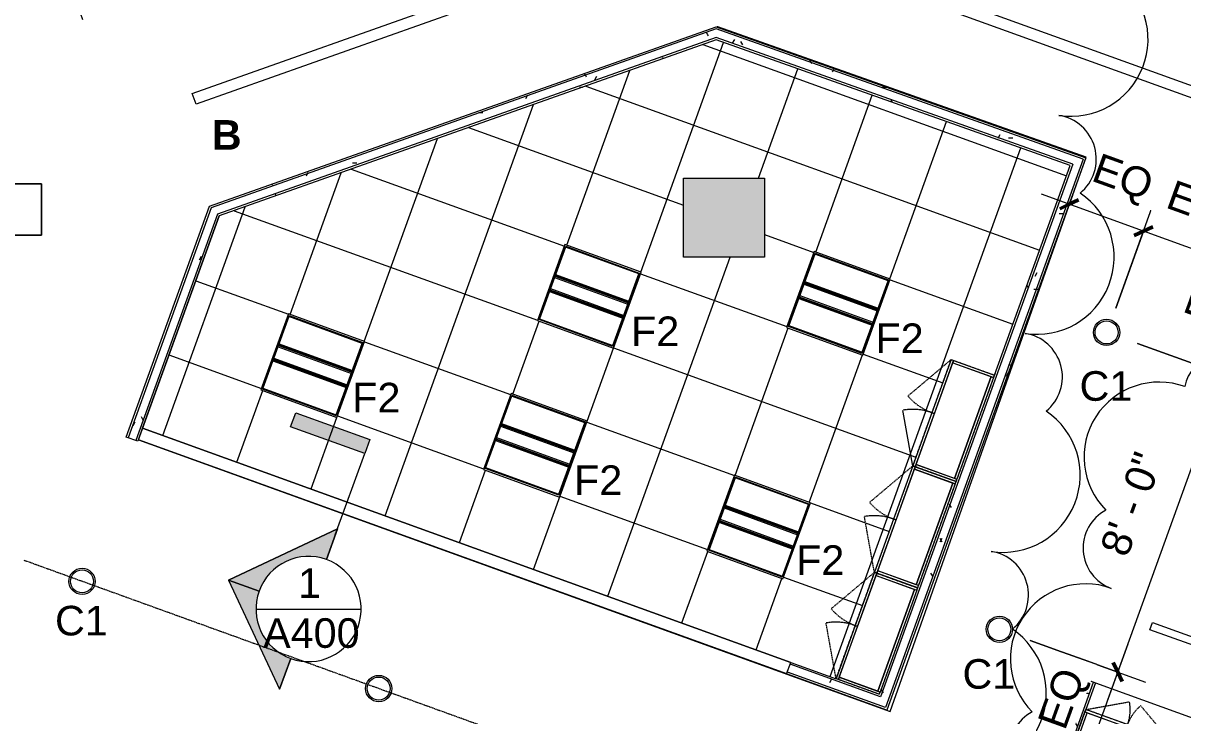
# Model space of a CAD drawing. Header units: inches. Extents: x -2332 to 1043, y -456 to 2193.
# Drawn here: x -1121.6 to -768.7, y 584.5 to 795.2 of the extents above; entities that cross this region are included whole.
import ezdxf

# ---------------------------------------------------------------- set-up
doc = ezdxf.new("R2010")
doc.units = ezdxf.units.IN
doc.header["$MEASUREMENT"] = 0
for name, pattern in [('Center 1_4_', [0.53125, 0.25, -0.09375, 0.09375, -0.09375]), ('Dash', [0.25, 0.125, -0.125]), ('Hidden', [0.28125, 0.1875, -0.09375])]:
    doc.linetypes.add(name, pattern=pattern)
for name, color, linetype, lineweight in [('A-ANNO-DIMS', 211, 'Continuous', 9), ('A-ANNO-DIMS-96', 211, 'Continuous', 9), ('A-AREA-IDEN', 2, 'Continuous', 9), ('A-CLNG', 13, 'Continuous', 13), ('A-CLNG-PATT', 13, 'Continuous', 13), ('A-COLS', 52, 'Continuous', 13), ('A-DETL-CNTR', 5, 'Center 1_4_', 9), ('A-GENM', 13, 'Continuous', 9), ('A-WALL', 113, 'Continuous', 13), ('A-WALL-PATT', 111, 'Continuous', 13), ('E-LITE-EQPM', 33, 'Continuous', 9), ('E-LITE-EQPM-IDEN', 33, 'Continuous', 9), ('G-ANNO-REVC', 71, 'Continuous', 9), ('G-ANNO-SYMB', 111, 'Continuous', 9), ('G-ANNO-TEXT', 231, 'Continuous', 9), ('I-WALL', 2, 'Continuous', 13), ('Q-CASE', 31, 'Continuous', 9), ('Q-CASE-HDLN', 31, 'Dash', 9)]:
    doc.layers.add(name, color=color, linetype=linetype, lineweight=lineweight)
doc.styles.add('Arial', font='arial.ttf', dxfattribs={"height": 9})
doc.styles.add('Swis721 Lt BT_2', font='swissl.ttf', dxfattribs={"height": 9})
doc.styles.add('Swis721 Lt BT_B', font='', dxfattribs={"height": 9})
doc.styles.get('Swis721 Lt BT_B').set_extended_font_data('Swis721 Lt BT', bold=True)
doc.dimstyles.new('OTJ_-_3_32__Linear_-1__precision', dxfattribs={"dimscale": 12, "dimtxt": 9.497835, "dimasz": 0.375, "dimexe": 0.75, "dimexo": 0.5, "dimgap": 0.5, "dimtad": 1, "dimdec": 0, "dimzin": 3, "dimdsep": 46, "dimlunit": 4, "dimtxsty": 'Swis721 Lt BT_2', "dimblk1": 'OBLIQUE', "dimblk2": 'OBLIQUE', "dimsah": 1, "dimcen": 0.09, "dimdle": 0.75, "dimazin": 0, "dimtfac": 1, "dimtdec": 4, "dimtix": 1, "dimtmove": 0, "dimatfit": 3, "dimfxl": 1, "dimtvp": 1, "dimtfill": 1, "dimfrac": 2, "dimtolj": 1, "dimtzin": 0, "dimarcsym": 2})
doc.dimstyles.new('OTJ_-_3_32__Linear__1_2__Tolerance_1', dxfattribs={"dimscale": 12, "dimtxt": 9.497835, "dimasz": 0.375, "dimexe": 0.75, "dimexo": 0.5, "dimgap": 0.5, "dimtad": 1, "dimdec": 1, "dimrnd": 0.5, "dimzin": 3, "dimdsep": 46, "dimlunit": 4, "dimtxsty": 'Swis721 Lt BT_2', "dimblk1": 'OBLIQUE', "dimblk2": 'OBLIQUE', "dimsah": 1, "dimcen": 0.09, "dimdle": 0.75, "dimazin": 0, "dimtfac": 1, "dimtdec": 4, "dimtix": 1, "dimtmove": 0, "dimatfit": 3, "dimfxl": 1, "dimtvp": 1, "dimtfill": 1, "dimfrac": 2, "dimtolj": 1, "dimtzin": 0, "dimarcsym": 2})
pattern_1 = [(0, (0, 0), (30.72, 7.68), [1.267, -21.773, 1.267, -21.773, -122.88]), (0, (0, 0), (30.72, 7.68), [-46.08, 1.267, -44.813, 1.267, -21.773, -53.76]), (0, (0, 0), (30.72, 7.68), [-115.2, 1.267, -14.093, 1.267, -37.133]), (120, (11.52, 3.84), (-22.011075, 22.7643), [1.267, -21.773, 1.267, -21.773, -122.88]), (120, (11.52, 3.84), (-22.011075, 22.7643), [-46.08, 1.267, -44.813, 1.267, -21.773, -53.76]), (120, (11.52, 3.84), (-22.011075, 22.7643), [-115.2, 1.267, -14.093, 1.267, -37.133]), (240, (15.36, 19.2), (-8.708925, -30.4443), [1.267, -21.773, 1.267, -21.773, -122.88]), (240, (15.36, 19.2), (-8.708925, -30.4443), [-46.08, 1.267, -44.813, 1.267, -21.773, -53.76]), (240, (15.36, 19.2), (-8.708925, -30.4443), [-115.2, 1.267, -14.093, 1.267, -37.133])]

# ---------------------------------------------------------------- blocks, each defined once
blk = doc.blocks.new('Columns 1 - Columns 1-7118049-7TH FLOOR REFLECTED CEILING PLAN')
at = {"layer": 'A-COLS', "lineweight": 9}
h = blk.add_hatch(color=7, dxfattribs=at)
h.paths.add_polyline_path([(862, -405.11), (861.98, -372.97), (801.98, -351.58), (801.98, -383.71), (861.95, -405.09)], flags=0)
h.paths.add_polyline_path([(992.59, -377), (1004.95, -376.98), (1004.95, -365), (986.95, -365), (986.95, -377), (991.45, -377)], flags=0)
h.paths.add_polyline_path([(514, -281.76), (514, -249.63), (453.98, -228.24), (453.98, -260.37), (513.95, -281.74)], flags=0)
h.paths.add_polyline_path([(166, -158.41), (166, -126.28), (105.98, -104.89), (105.98, -137.02), (165.95, -158.39)], flags=0)
h.paths.add_polyline_path([(-182, -35.06), (-182, -2.93), (-242.02, 18.46), (-242.02, -13.67), (-182.05, -35.04)], flags=0)
h.paths.add_polyline_path([(-1982.09, 88.27), (-1922.03, 109.69), (-1922.03, 140.32), (-1982.09, 118.92), (-1982.06, 97), (-1976.88, 98.83), (-1974.21, 91.29), (-1982.09, 88.5), (-1982.09, 88.41)], flags=0)
h.paths.add_polyline_path([(-530, 88.28), (-530, 120.42), (-590.02, 141.81), (-590.02, 109.68), (-530.05, 88.3)], flags=0)
h.paths.add_polyline_path([(829.27, 109), (843.95, 109.02), (843.91, 133), (819.95, 133), (819.95, 109), (828.45, 109)], flags=0)
h.paths.add_polyline_path([(991.45, 115), (1004.95, 115.02), (1004.95, 127), (986.95, 127), (986.95, 115), (990.95, 115)], flags=0)
h.paths.add_polyline_path([(-1634.06, 211.7), (-1574.03, 233.05), (-1574.03, 264.36), (-1634.06, 242.96), (-1634.06, 211.72)], flags=0)
h.paths.add_polyline_path([(-878.47, 211.8), (-878.47, 243.93), (-938.5, 265.32), (-938.5, 233.19), (-878.52, 211.82)], flags=0)
h.paths.add_polyline_path([(483.3, 232), (495.95, 232), (495.95, 256), (472.03, 256), (472.03, 232), (482.96, 232)], flags=0)
h.paths.add_polyline_path([(-1286.05, 334.98), (-1268.05, 341.39), (-1268.05, 345.6), (-1256.05, 349.87), (-1244.05, 345.6), (-1244.05, 341.38), (-1226.05, 335.02), (-1226.06, 367), (-1256.05, 377.69), (-1286.05, 367), (-1286.05, 335.02)], flags=0)
h.paths.add_polyline_path([(-2021.16, 351.64), (-2013.01, 374.21), (-2035.58, 382.36), (-2043.73, 359.79), (-2023.91, 352.63)], flags=0)
h.paths.add_polyline_path([(-208.32, 478), (-200.03, 478), (-200.03, 502), (-219.79, 502), (-224.03, 490.27), (-224.03, 478), (-210.67, 478)], flags=0)
h.paths.add_polyline_path([(-224.03, 501.32), (-223.78, 502), (-224.03, 502)], flags=0)
h.paths.add_polyline_path([(-559.03, 601), (-548.03, 601), (-548.03, 625), (-569.15, 625), (-572.03, 617.05), (-572.03, 601)], flags=0)
h.paths.add_polyline_path([(472.2, 601), (496.2, 601), (496.2, 625), (472.2, 625)], flags=0)
h.paths.add_polyline_path([(831.97, 601.06), (843.95, 601.08), (843.91, 625.06), (819.95, 625.06), (819.95, 601.06), (831.95, 601.06)], flags=0)
h.paths.add_polyline_path([(993.74, 607.06), (1004.95, 607.08), (1004.95, 619.06), (986.95, 619.06), (986.95, 607.06), (991.45, 607.06)], flags=0)
h.paths.add_polyline_path([(-1887.92, 720.64), (-1879.77, 743.21), (-1902.34, 751.36), (-1910.49, 728.79), (-1893.62, 722.69)], flags=0)
h.paths.add_polyline_path([(-903.4, 724), (-896.03, 724), (-896.03, 748), (-920.67, 748), (-920.67, 724), (-910.74, 724)], flags=0)
h.paths.add_polyline_path([(-1610.23, 724), (-1592.03, 724), (-1592.03, 748), (-1616.03, 748), (-1616.03, 724), (-1612.44, 724)], flags=0)
h.paths.add_polyline_path([(-1843.5, 843.64), (-1835.35, 866.21), (-1857.93, 874.36), (-1866.08, 851.79), (-1845.52, 844.36)], flags=0)
h.paths.add_polyline_path([(490.72, 847), (496.2, 847), (496.2, 871), (472.2, 871), (472.2, 847), (477.69, 847)], flags=0)
h.paths.add_polyline_path([(-1612.44, 847), (-1574.05, 847.02), (-1574.06, 871), (-1616.19, 871), (-1616.19, 847)], flags=0)
h.paths.add_polyline_path([(-1243.86, 847.03), (-1243.86, 871), (-1268.03, 871), (-1268.03, 847.03)], flags=0)
h.paths.add_polyline_path([(841.98, 1093), (843.95, 1093.02), (843.91, 1117), (819.95, 1117), (819.95, 1093), (835.45, 1093)], flags=0)
h.paths.add_polyline_path([(495.42, 1093), (495.95, 1093), (495.95, 1117), (471.83, 1117), (471.83, 1093), (495.41, 1093)], flags=0)
h.paths.add_polyline_path([(-1616.3, 1093.21), (-1592.35, 1093.21), (-1592.35, 1117.25), (-1616.3, 1117.25), (-1616.3, 1095.67)], flags=0)
h.paths.add_polyline_path([(-1268.29, 1093.21), (-1244.3, 1093.21), (-1244.3, 1117.25), (-1268.29, 1117.25)], flags=0)
h.paths.add_polyline_path([(991.33, 1099), (1004.95, 1099.02), (1004.95, 1111), (986.95, 1111), (986.95, 1099), (991.2, 1099)], flags=0)
h.paths.add_polyline_path([(-1268.22, 1339.25), (-1244.3, 1339.25), (-1244.3, 1363.25), (-1268.3, 1363.25), (-1268.3, 1339.25)], flags=0)
h.paths.add_polyline_path([(-1616.3, 1339.25), (-1592.3, 1339.25), (-1592.3, 1363.25), (-1616.3, 1363.25), (-1616.3, 1341.67)], flags=0)
h.paths.add_polyline_path([(484, 1462.86), (495.95, 1462.86), (495.95, 1486.86), (471.95, 1486.86), (471.95, 1462.86), (483.85, 1462.86)], flags=0)
h.paths.add_polyline_path([(801.95, 1567), (861.95, 1588.4), (861.95, 1619.14), (850.07, 1619.14), (850, 1619.04), (849.95, 1619.16), (849.95, 1622.86), (801.95, 1605.75), (801.95, 1567.02)], flags=0)
h.paths.add_polyline_path([(-1607.55, 1585.02), (-1592.05, 1585.02), (-1592.05, 1609.02), (-1616.05, 1609.02), (-1616.05, 1585.02)], flags=0)
h.paths.add_polyline_path([(-1256.44, 1585.27), (-1244.3, 1585.27), (-1244.3, 1609.27), (-1268.3, 1609.27), (-1268.3, 1585.27), (-1256.86, 1585.27)], flags=0)
h.paths.add_polyline_path([(-1654.55, 1731.02), (-1654.55, 1776.02), (-1678.05, 1776.02), (-1678.05, 1772.52), (-1658.05, 1772.52), (-1658.05, 1734.52), (-1678.05, 1734.52), (-1678.05, 1731.02), (-1658.05, 1731.02)], flags=0)
h.paths.add_polyline_path([(122.95, 1827.02), (148.95, 1827.02), (148.95, 1853.02), (122.95, 1853.02), (122.95, 1829.42)], flags=0)
h.paths.add_polyline_path([(496.95, 1827.02), (496.95, 1853.02), (470.95, 1853.02), (470.95, 1827.02)], flags=0)
h.paths.add_polyline_path([(-921.05, 1827.02), (-895.05, 1827.02), (-895.05, 1853.02), (-921.05, 1853.02), (-921.05, 1829.42)], flags=0)
h.paths.add_polyline_path([(-572.04, 1827.02), (-547.04, 1827.02), (-547.04, 1853.02), (-573.04, 1853.02), (-573.04, 1827.02)], flags=0)
h.paths.add_polyline_path([(-199.03, 1827.04), (-199.03, 1853.03), (-225.05, 1853.03), (-225.05, 1827.04), (-200.04, 1827.04)], flags=0)
h.paths.add_polyline_path([(-1592.3, 1828.27), (-1592.3, 1852.27), (-1600.05, 1852.27), (-1600.05, 2104.82), (-1574.05, 2104.82), (-1574.05, 2138.82), (-1608.05, 2138.82), (-1608.05, 1852.27), (-1616.3, 1852.27), (-1616.3, 1828.27)], flags=0)
h.paths.add_polyline_path([(-1244.3, 1828.27), (-1244.3, 1852.27), (-1268.3, 1852.27), (-1268.3, 1828.27)], flags=0)
h.paths.add_polyline_path([(-1678.05, 1836.02), (-1620.8, 1836.02), (-1620.8, 1844.02), (-1678.05, 1844.02)], flags=0)
h.paths.add_polyline_path([(831.95, 2100.07), (861.95, 2100.07), (861.95, 2138.82), (801.95, 2138.82), (801.95, 2110.02), (831.95, 2110.02), (831.95, 2104.31)], flags=0)
h.paths.add_polyline_path([(-878.05, 2104.79), (-878.05, 2138.82), (-938.13, 2138.82), (-938.13, 2104.79)], flags=0)
h.paths.add_polyline_path([(-1286.03, 2104.81), (-1225.94, 2104.81), (-1225.94, 2138.82), (-1286.03, 2138.82)], flags=0)
h.paths.add_polyline_path([(454.05, 2104.82), (513.95, 2104.82), (513.95, 2138.82), (454.05, 2138.82)], flags=0)
h.paths.add_polyline_path([(-181.82, 2104.82), (-181.82, 2138.82), (-242.05, 2138.82), (-242.05, 2104.82)], flags=0)
h.paths.add_polyline_path([(-590.05, 2104.82), (-530.05, 2104.82), (-530.05, 2138.82), (-590.05, 2138.82)], flags=0)
h.paths.add_polyline_path([(165.96, 2104.82), (165.96, 2138.82), (105.95, 2138.82), (105.95, 2104.82)], flags=0)
at = {"layer": 'A-COLS', "color": 8, "lineweight": 20}
for p, q in [((-920.67, 724), (-920.67, 748)), ((-920.67, 748), (-896.03, 748)), ((-896.03, 748), (-896.03, 724)), ((-896.03, 724), (-920.67, 724))]:
    blk.add_line(p, q, dxfattribs=at)
blk = doc.blocks.new('L-Recessed-Axis-Plano - Type F2_2 X 2-8681947-7TH FLOOR REFLECTED CEILING PLAN')
at = {"layer": 'E-LITE-EQPM'}
for p, q in [((11.91, 11.87), (-11.91, 11.87)), ((-11.91, 11.87), (-11.91, -11.88)), ((-11.88, -11.56), (-11.88, 11.56)), ((-11.88, 11.56), (11.87, 11.56)), ((11.87, 11.56), (11.87, -11.56)), ((11.91, -11.88), (11.91, 11.87)), ((-11.88, 2.74), (11.87, 2.74)), ((11.87, 2.51), (-11.88, 2.51)), ((-11.88, 2.3), (11.87, 2.3)), ((-11.88, 2.2), (11.87, 2.2)), ((-11.88, 1.83), (11.87, 1.83)), ((-11.88, -1.83), (11.87, -1.83)), ((-11.88, -2.2), (11.87, -2.2)), ((-11.88, -2.3), (11.87, -2.3)), ((-11.88, -2.51), (11.87, -2.51)), ((-11.88, -2.74), (11.87, -2.74)), ((-11.91, -11.88), (11.91, -11.88)), ((11.87, -11.56), (-11.88, -11.56))]:
    blk.add_line(p, q, dxfattribs=at)
blk = doc.blocks.new('yellow light - yellow light-8090718-7TH FLOOR REFLECTED CEILING PLAN')
at = {"layer": 'A-GENM'}
for p, q in [((-1070.21, 773.82), (-913.35, 829.36)), ((-913.35, 829.36), (26.87, 489.86)), ((-913.42, 825.66), (-1069.05, 770.55)), ((25.68, 486.56), (-913.42, 825.66)), ((-1069.05, 770.55), (-1070.21, 773.82))]:
    blk.add_line(p, q, dxfattribs=at)
blk = doc.blocks.new('Ceilings 83 - Ceilings 83-8570958-7TH FLOOR REFLECTED CEILING PLAN')
at = {"layer": 'A-CLNG'}
for p, q in [((-1086.59, 668.47), (-1085.3, 672.02)), ((-1085.3, 672.02), (-888.02, 600.78)), ((-889.28, 597.29), (-1086.59, 668.47))]:
    blk.add_line(p, q, dxfattribs=at)
blk = doc.blocks.new('CW Cupbd Ohead - 23_5_h x 13 7_8_d - 2 Doors - 1 Shelf-8801260-7TH FLOOR REFLECTED CEILING PLAN')
at = {"layer": 'Q-CASE'}
for p, q in [((2.75, -2.36), (2, -2.36)), ((2, -15.57), (2, -2.36)), ((2.75, -15.57), (2.75, -2.36)), ((2.75, -3.11), (2.75, -2.36)), ((2.75, -2.36), (35.65, -2.36)), ((35.65, -3.11), (2.75, -3.11)), ((2.75, -15.57), (2.75, -3.11)), ((2.75, -3.11), (35.65, -3.11)), ((36.4, -2.36), (35.65, -2.36)), ((35.65, -15.57), (35.65, -2.36)), ((35.65, -2.36), (35.65, -3.11)), ((35.65, -3.11), (35.65, -15.57)), ((36.4, -2.36), (36.4, -15.57)), ((19.2, -15.57), (2, -15.57)), ((2, -16.36), (2, -15.57)), ((2, -15.57), (2.75, -15.57)), ((2, -16.36), (19.2, -16.36)), ((35.65, -15.57), (2.75, -15.57)), ((19.2, -16.36), (19.2, -15.57)), ((36.4, -15.57), (19.2, -15.57)), ((19.2, -15.57), (19.2, -16.36)), ((19.2, -16.36), (36.4, -16.36)), ((35.65, -15.57), (36.4, -15.57)), ((36.4, -15.57), (36.4, -16.36))]:
    blk.add_line(p, q, dxfattribs=at)
at = {"layer": 'Q-CASE', "linetype": 'Hidden'}
for p, q in [((2, -16.36), (16.89, -24.96)), ((36.4, -16.36), (21.5, -24.96))]:
    blk.add_line(p, q, dxfattribs=at)
for centre, start, end in [((2, -16.36), 330, 0.5), ((36.4, -16.36), 179.5, 210)]:
    blk.add_arc(centre, 17.2, start, end, dxfattribs=at)
at = {"layer": 'Q-CASE-HDLN'}
for p, q in [((2, -16.36), (2, -2.36)), ((2, -2.36), (36.4, -2.36)), ((36.4, -2.36), (36.4, -16.36)), ((36.4, -16.36), (2, -16.36))]:
    blk.add_line(p, q, dxfattribs=at)
blk = doc.blocks.new('CW Cupbd Ohead - 23_5_h x 13 7_8_d - 2 Doors - 1 Shelf-8801270-7TH FLOOR REFLECTED CEILING PLAN')
at = {"layer": 'Q-CASE', "linetype": 'Hidden'}
for p, q in [((2, 16.36), (16.89, 24.96)), ((36.4, 16.36), (21.5, 24.96))]:
    blk.add_line(p, q, dxfattribs=at)
at = {"layer": 'Q-CASE'}
for p, q in [((19.2, 16.36), (2, 16.36)), ((2, 15.57), (2, 16.36)), ((2, 15.57), (19.2, 15.57)), ((2.75, 15.57), (2, 15.57)), ((2, 2.36), (2, 15.57)), ((2.75, 2.36), (2.75, 15.57)), ((2.75, 3.11), (2.75, 15.57)), ((2.75, 15.57), (35.65, 15.57)), ((19.2, 15.57), (19.2, 16.36)), ((36.4, 16.36), (19.2, 16.36)), ((19.2, 16.36), (19.2, 15.57)), ((19.2, 15.57), (36.4, 15.57)), ((36.4, 15.57), (35.65, 15.57)), ((35.65, 2.36), (35.65, 15.57)), ((35.65, 15.57), (35.65, 3.11)), ((36.4, 16.36), (36.4, 15.57)), ((36.4, 15.57), (36.4, 2.36)), ((2, 2.36), (2.75, 2.36)), ((2.75, 2.36), (2.75, 3.11)), ((2.75, 3.11), (35.65, 3.11)), ((35.65, 3.11), (2.75, 3.11)), ((35.65, 2.36), (2.75, 2.36)), ((35.65, 3.11), (35.65, 2.36)), ((35.65, 2.36), (36.4, 2.36))]:
    blk.add_line(p, q, dxfattribs=at)
at = {"layer": 'Q-CASE', "linetype": 'Hidden'}
for centre, start, end in [((2, 16.36), 359.5, 30), ((36.4, 16.36), 150, 180.5)]:
    blk.add_arc(centre, 17.2, start, end, dxfattribs=at)
at = {"layer": 'Q-CASE-HDLN'}
for p, q in [((36.4, 16.36), (2, 16.36)), ((2, 16.36), (2, 2.36)), ((36.4, 2.36), (36.4, 16.36)), ((2, 2.36), (36.4, 2.36))]:
    blk.add_line(p, q, dxfattribs=at)
blk = doc.blocks.new('DOWN LIGHT - Type C_L-PENDANT_FOCAL POINT 3_5 CYLINDER-9613399-7TH FLOOR REFLECTED CEILING PLAN')
at = {"layer": 'E-LITE-EQPM'}
for radius in [4, 3.5]:
    blk.add_circle((-0.125, 0), radius, dxfattribs=at)
blk = doc.blocks.new('SUSPENDED LINEAR_Cooper_NeoRay_Straight and Narrow_22DP_0001 - Type G_3G Pendant Linea_4 Feet-8436090-7TH FLOOR REFLECTED CEILING PLAN')
at = {"layer": 'E-LITE-EQPM'}
for p, q in [((1.1875, 24), (-1.1875, 24)), ((-1.1875, 24), (-1.1875, -24)), ((1.1875, -24), (1.1875, 24)), ((-1.1875, -24), (1.1875, -24))]:
    blk.add_line(p, q, dxfattribs=at)
blk = doc.blocks.new('CW Cupbd Ohead - 2_5_5_h x 13 7_8_d - 2 Doors - 1 Shelf 3-9714653-7TH FLOOR REFLECTED CEILING PLAN')
at = {"layer": 'Q-CASE', "linetype": 'Hidden'}
for p, q in [((2, 16.24), (13.69, 22.99)), ((29, 16.24), (17.3, 22.99))]:
    blk.add_line(p, q, dxfattribs=at)
at = {"layer": 'Q-CASE'}
for p, q in [((15.5, 16.24), (2, 16.24)), ((2, 15.45), (2, 16.24)), ((2, 15.45), (15.5, 15.45)), ((2.75, 15.45), (2, 15.45)), ((2, 2.36), (2, 15.45)), ((2.75, 2.36), (2.75, 15.45)), ((2.75, 3.11), (2.75, 15.45)), ((2.75, 15.45), (28.25, 15.45)), ((15.5, 15.45), (15.5, 16.24)), ((29, 16.24), (15.5, 16.24)), ((15.5, 16.24), (15.5, 15.45)), ((15.5, 15.45), (29, 15.45)), ((29, 15.45), (28.25, 15.45)), ((28.25, 2.36), (28.25, 15.45)), ((28.25, 15.45), (28.25, 3.11)), ((29, 16.24), (29, 15.45)), ((29, 15.45), (29, 2.36)), ((2, 2.36), (2.75, 2.36)), ((2.75, 2.36), (2.75, 3.11)), ((2.75, 3.11), (28.25, 3.11)), ((28.25, 3.11), (2.75, 3.11)), ((28.25, 2.36), (2.75, 2.36)), ((28.25, 3.11), (28.25, 2.36)), ((28.25, 2.36), (29, 2.36))]:
    blk.add_line(p, q, dxfattribs=at)
at = {"layer": 'Q-CASE', "linetype": 'Hidden'}
for centre, start, end in [((2, 16.24), 359.5, 30), ((29, 16.24), 150, 180.5)]:
    blk.add_arc(centre, 13.5, start, end, dxfattribs=at)
at = {"layer": 'Q-CASE-HDLN'}
for p, q in [((29, 16.24), (2, 16.24)), ((2, 16.24), (2, 2.36)), ((29, 2.36), (29, 16.24)), ((2, 2.36), (29, 2.36))]:
    blk.add_line(p, q, dxfattribs=at)
blk = doc.blocks.new('Room Tag - Number Only-4120135-7TH FLOOR REFLECTED CEILING PLAN')
at = {"layer": 'A-AREA-IDEN'}
for p, q in [((-0.1881, -0.1636), (-0.1881, -0.0018)), ((-0.1881, -0.0018), (0.1869, -0.0018)), ((0.1869, -0.0018), (-0.1881, -0.0018)), ((-0.1881, -0.0018), (-0.1881, -0.1636)), ((0.1869, -0.0018), (0.1869, -0.1636)), ((0.1869, -0.1636), (0.1869, -0.0018)), ((0.1869, -0.1636), (-0.1881, -0.1636)), ((-0.1881, -0.1636), (0.1869, -0.1636))]:
    blk.add_line(p, q, dxfattribs=at)
blk = doc.blocks.new('Drafting View - 3_32_ x 3_8_-334918-7TH FLOOR REFLECTED CEILING PLAN')
at = {"layer": 'G-ANNO-SYMB'}
blk.add_hatch(color=256, dxfattribs=at).paths.add_polyline_path([(0, 0.2495), (0, 0), (-0.0469, 0), (-0.0469, 0.2495)], flags=0)
for p, q in [((0, 0.2495), (-0.0469, 0.2495)), ((-0.0469, 0.2495), (-0.0469, 0)), ((0, 0), (0, 0.2495)), ((-0.0469, 0), (0, 0))]:
    blk.add_line(p, q, dxfattribs=at)
blk = doc.blocks.new('Drafting View - Section Head - Filled-1367765-7TH FLOOR REFLECTED CEILING PLAN')
at = {"layer": 'G-ANNO-SYMB'}
h = blk.add_hatch(color=256, dxfattribs=at)
edge = h.paths.add_edge_path(flags=0)
edge.add_line((-0.5202, 0), (-0.25, 0.2702))
edge.add_line((-0.25, 0.2702), (-0.25, 0.1667))
edge.add_arc((-0.25, 0), 0.1667, 90, 180)
edge.add_line((-0.4167, 0), (-0.5202, 0))
h = blk.add_hatch(color=256, dxfattribs=at)
edge = h.paths.add_edge_path(flags=0)
edge.add_line((0.0202, 0), (-0.0833, 0))
edge.add_arc((-0.25, 0), 0.1667, 0, 90)
edge.add_line((-0.25, 0.1667), (-0.25, 0.2702))
edge.add_line((-0.25, 0.2702), (0.0202, 0))
for p, q in [((-0.25, 0.2702), (-0.5202, 0)), ((-0.25, 0.2702), (-0.5202, 0)), ((-0.25, 0.2702), (0.0202, 0)), ((-0.25, 0.1667), (-0.25, 0.2702)), ((0.0202, 0), (-0.25, 0.2702)), ((-0.25, 0.2702), (-0.25, 0.1667)), ((-0.5202, 0), (-0.4167, 0)), ((-0.0833, 0), (0.0202, 0)), ((-0.5202, 0), (-0.4167, 0)), ((-0.4167, 0), (-0.5202, 0)), ((0.0202, 0), (-0.0833, 0)), ((-0.0833, 0), (0.0202, 0))]:
    blk.add_line(p, q, dxfattribs=at)
for start, end in [(0, 180), (360, 180), (90, 180), (0, 90), (180, 360)]:
    blk.add_arc((-0.25, 0), 0.1667, start, end, dxfattribs=at)
blk = doc.blocks.new('DIMBLOCK99-7TH FLOOR REFLECTED CEILING PLAN')
at = {"layer": 'A-ANNO-DIMS-96'}
for p, q in [((-789.14, 708.53), (-777.63, 740.39)), ((-780.69, 731.92), (-789.14, 708.53)), ((-749.61, 720.7), (-780.69, 731.92)), ((-757.12, 726.41), (-761.13, 715.29)), ((-758.08, 723.76), (-757.12, 726.41))]:
    blk.add_line(p, q, dxfattribs=at)
at = {"layer": 'A-ANNO-DIMS-96', "lineweight": 50}
for p, q in [((-780.69, 731.92), (-783.57, 730.57)), ((-780.69, 731.92), (-777.81, 733.27)), ((-758.08, 723.76), (-760.96, 722.41)), ((-758.08, 723.76), (-755.2, 725.11))]:
    blk.add_line(p, q, dxfattribs=at)
at = {"layer": 'A-ANNO-DIMS-96', "color": 0, "insert": (-771.28, 747.68), "char_height": 9, "width": 20.443, "attachment_point": 1, "rotation": 340.146, "line_spacing_factor": 1.005062, "style": 'Swis721 Lt BT_2', "bg_fill": 3, "box_fill_scale": 1.25, "bg_fill_color": 256, "bg_fill_true_color": 13158600, "bg_fill_transparency": 0}
blk.add_mtext('EQ', dxfattribs=at)
blk = doc.blocks.new('_Oblique')
at = {"color": 0, "linetype": 'ByBlock', "lineweight": -2}
blk.add_line((-0.5, -0.5), (0.5, 0.5), dxfattribs=at)
blk = doc.blocks.new('DIMBLOCK100-7TH FLOOR REFLECTED CEILING PLAN')
at = {"layer": 'A-ANNO-DIMS-96'}
for p, q in [((-780.69, 731.92), (-811.76, 743.14)), ((-802.34, 742.74), (-806.36, 731.62)), ((-803.3, 740.09), (-802.34, 742.74)), ((-789.14, 708.53), (-777.63, 740.39)), ((-780.69, 731.92), (-789.14, 708.53))]:
    blk.add_line(p, q, dxfattribs=at)
at = {"layer": 'A-ANNO-DIMS-96', "lineweight": 50}
for p, q in [((-803.3, 740.09), (-800.42, 741.44)), ((-803.3, 740.09), (-806.18, 738.73)), ((-780.69, 731.92), (-783.57, 730.57)), ((-780.69, 731.92), (-777.81, 733.27))]:
    blk.add_line(p, q, dxfattribs=at)
at = {"layer": 'A-ANNO-DIMS-96', "color": 0, "insert": (-793.89, 755.84), "char_height": 9, "width": 20.443, "attachment_point": 1, "rotation": 340.146, "line_spacing_factor": 1.005062, "style": 'Swis721 Lt BT_2', "bg_fill": 3, "box_fill_scale": 1.25, "bg_fill_color": 256, "bg_fill_true_color": 13158600, "bg_fill_transparency": 0}
blk.add_mtext('EQ', dxfattribs=at)
blk = doc.blocks.new('DIMBLOCK105-7TH FLOOR REFLECTED CEILING PLAN')
at = {"layer": 'A-ANNO-DIMS-96'}
for p, q in [((-815.14, 607.44), (-780.06, 594.77)), ((-788.53, 597.83), (-815.14, 607.44)), ((-785.47, 606.3), (-801.06, 563.13)), ((-800.65, 572.56), (-789.54, 568.54)), ((-798, 571.6), (-800.65, 572.56))]:
    blk.add_line(p, q, dxfattribs=at)
at = {"layer": 'A-ANNO-DIMS-96', "lineweight": 50}
for p, q in [((-788.53, 597.83), (-789.88, 600.71)), ((-788.53, 597.83), (-787.18, 594.95)), ((-798, 571.6), (-799.35, 574.48)), ((-798, 571.6), (-796.65, 568.72))]:
    blk.add_line(p, q, dxfattribs=at)
at = {"layer": 'A-ANNO-DIMS-96', "color": 0, "insert": (-813.1, 582.82), "char_height": 9, "width": 20.443, "attachment_point": 1, "rotation": 70.146, "line_spacing_factor": 1.005062, "style": 'Swis721 Lt BT_2', "bg_fill": 3, "box_fill_scale": 1.25, "bg_fill_color": 256, "bg_fill_true_color": 13158600, "bg_fill_transparency": 0}
blk.add_mtext('EQ', dxfattribs=at)
blk = doc.blocks.new('DIMBLOCK106-7TH FLOOR REFLECTED CEILING PLAN')
at = {"layer": 'A-ANNO-DIMS-96'}
for p, q in [((-791.59, 589.37), (-752.87, 696.59)), ((-782.52, 697.73), (-747.46, 685.07)), ((-755.92, 688.12), (-782.52, 697.73)), ((-815.14, 607.44), (-780.06, 594.77)), ((-788.53, 597.83), (-815.14, 607.44))]:
    blk.add_line(p, q, dxfattribs=at)
at = {"layer": 'A-ANNO-DIMS-96', "lineweight": 50}
for p, q in [((-755.92, 688.12), (-757.28, 691)), ((-755.92, 688.12), (-754.57, 685.24)), ((-788.53, 597.83), (-789.88, 600.71)), ((-788.53, 597.83), (-787.18, 594.95))]:
    blk.add_line(p, q, dxfattribs=at)
at = {"layer": 'A-ANNO-DIMS-96', "color": 0, "insert": (-794.11, 635.41), "char_height": 9, "width": 34.9159, "attachment_point": 1, "rotation": 70.146, "line_spacing_factor": 1.005062, "style": 'Swis721 Lt BT_2', "bg_fill": 3, "box_fill_scale": 1.25, "bg_fill_color": 256, "bg_fill_true_color": 13158600, "bg_fill_transparency": 0}
blk.add_mtext('8\' - 0"', dxfattribs=at)
blk = doc.blocks.new('Family - ___-9772012-7TH FLOOR REFLECTED CEILING PLAN')
at = {"layer": 'G-ANNO-REVC'}
for centre, radius, start, end in [((-1126.49, 788.35), 24.32, 18.8736, 173.6648), ((-802.79, 790.34), 23.49, 261.1494, 55.9406), ((-808.47, 753.87), 13.42, 309.3391, 81.1494), ((-813.11, 724.04), 23.49, 261.1494, 55.9406), ((-818.79, 687.57), 13.42, 309.3391, 81.1494), ((-823.44, 657.73), 23.49, 261.1494, 55.9406), ((-829.11, 621.27), 13.42, 309.3391, 81.1494), ((-833.76, 591.43), 23.49, 261.1494, 55.9406)]:
    blk.add_arc(centre, radius, start, end, dxfattribs=at)
blk = doc.blocks.new('DIMBLOCK108-7TH FLOOR REFLECTED CEILING PLAN')
at = {"layer": 'A-ANNO-DIMS-96'}
for p, q in [((-758.98, 679.66), (-738.43, 736.58)), ((-738.83, 727.16), (-749.95, 731.18)), ((-741.48, 728.12), (-738.83, 727.16)), ((-782.52, 697.73), (-747.46, 685.07)), ((-755.92, 688.12), (-782.52, 697.73))]:
    blk.add_line(p, q, dxfattribs=at)
at = {"layer": 'A-ANNO-DIMS-96', "lineweight": 50}
for p, q in [((-741.48, 728.12), (-742.84, 731)), ((-741.48, 728.12), (-740.13, 725.24)), ((-755.92, 688.12), (-757.28, 691)), ((-755.92, 688.12), (-754.57, 685.24))]:
    blk.add_line(p, q, dxfattribs=at)
at = {"layer": 'A-ANNO-DIMS-96', "color": 0, "insert": (-768.54, 706.23), "char_height": 9, "width": 20.443, "attachment_point": 1, "rotation": 70.146, "line_spacing_factor": 1.005062, "style": 'Swis721 Lt BT_2', "bg_fill": 3, "box_fill_scale": 1.25, "bg_fill_color": 256, "bg_fill_true_color": 13158600, "bg_fill_transparency": 0}
blk.add_mtext('EQ', dxfattribs=at)
blk = doc.blocks.new('Family - ___-9782575-7TH FLOOR REFLECTED CEILING PLAN')
at = {"layer": 'G-ANNO-REVC'}
for centre, radius, start, end in [((-731.1, 678.32), 20.2, 350.3153, 145.1065), ((-756.7, 682.69), 11.54, 38.505, 170.3153), ((-674.2, 668.61), 20.2, 350.3153, 145.1065), ((-775.93, 663.16), 22.86, 69.9285, 224.7197), ((-699.8, 672.98), 11.54, 38.505, 170.3153), ((-657.59, 655.71), 10.06, 298.9854, 70.7958), ((-786.01, 635.55), 13.06, 118.1182, 249.9285), ((-665.03, 634.35), 17.6, 250.7958, 45.587), ((-798.34, 601.81), 22.86, 69.9285, 224.7197), ((-674.13, 608.23), 10.06, 298.9854, 70.7958), ((-681.57, 586.86), 17.6, 250.7958, 45.587), ((-808.43, 574.2), 13.06, 118.1182, 249.9285), ((-690.67, 560.75), 10.06, 298.9854, 70.7958), ((-793.84, 555.08), 20.27, 160.2363, 315.0275), ((-698.11, 539.38), 17.6, 250.7958, 45.587), ((-769.31, 546.26), 11.58, 208.4259, 340.2363), ((-739.33, 535.49), 20.27, 160.2363, 315.0275), ((-714.8, 526.68), 11.58, 208.4259, 340.2363)]:
    blk.add_arc(centre, radius, start, end, dxfattribs=at)

msp = doc.modelspace()

# ---------------------------------------------------------------- hatches: boundary and pattern name
at = {"layer": 'A-CLNG-PATT'}
h = msp.add_hatch(dxfattribs=at)
h.set_pattern_fill('FP_2', color=256, style=0, pattern_type=2)
h.set_pattern_definition([(340.146, (-950.163, 673.854), (-8.151, -22.5735), []), (250.146, (-950.163, 673.854), (-22.5735, 8.151), [])])
h.paths.add_polyline_path([(-874.26447, 595.8176), (-839.21507, 692.88371), (-826.04721, 688.12993), (-803.00825, 751.93325), (-910.74344, 790.10304), (-1062.00034, 736.54659), (-1085.30145, 672.03089), (-878.25219, 597.25752)], flags=0)
h.paths.add_polyline_path([(-890.4121, 626.1951), (-913.55203, 634.61735), (-905.15116, 657.69855), (-882.01123, 649.2763), (-890.22258, 626.7158)], flags=0)
h.paths.add_polyline_path([(-958.43572, 651.05987), (-981.57566, 659.48212), (-973.17479, 682.56332), (-950.03485, 674.14107), (-958.24621, 651.58057)], flags=0)
h.paths.add_polyline_path([(-1026.1794, 675.24343), (-1049.31933, 683.66568), (-1040.91846, 706.74688), (-1017.77853, 698.32463), (-1025.98988, 675.76413)], flags=0)
h.paths.add_polyline_path([(-866.14619, 694.23886), (-889.28612, 702.66111), (-880.88526, 725.74231), (-857.74532, 717.32006), (-865.95668, 694.75956)], flags=0)
h.paths.add_polyline_path([(-942.01671, 696.34108), (-965.15664, 704.76333), (-956.75577, 727.84453), (-933.61584, 719.42228), (-941.82719, 696.86178)], flags=0)
h.paths.add_polyline_path([(-920.67425, 723.99788), (-920.67425, 747.99788), (-896.02578, 747.99788), (-896.02578, 723.99788), (-910.74344, 723.99788)], flags=0)
at = {"layer": 'A-WALL-PATT', "lineweight": 9}
h = msp.add_hatch(dxfattribs=at)
h.set_pattern_fill('FP_1', color=256, style=0, pattern_type=2)
h.set_pattern_definition(pattern_1)
h.paths.add_polyline_path([(-798.41212, 753.62021), (-798.19986, 754.20807), (-910.74337, 794.0812), (-911.6791, 793.74988), (-799.00125, 753.82893)], flags=0)
h = msp.add_hatch(dxfattribs=at)
h.set_pattern_fill('FP_1', color=256, style=0, pattern_type=2)
h.set_pattern_definition(pattern_1)
h.paths.add_polyline_path([(-1065.5357, 735.95783), (-910.74916, 790.76814), (-914.48731, 792.09254), (-1064.43709, 738.99891), (-1065.42047, 736.27679)], flags=0)
h = msp.add_hatch(dxfattribs=at)
h.set_pattern_fill('FP_1', color=256, style=0, pattern_type=2)
h.set_pattern_definition(pattern_1)
h.paths.add_polyline_path([(-1065.19909, 738.7291), (-910.74344, 793.41838), (-911.6791, 793.74988), (-1064.92444, 739.48937), (-1065.10162, 738.99891)], flags=0)
h = msp.add_hatch(dxfattribs=at)
h.set_pattern_fill('FP_1', color=256, style=0, pattern_type=2)
h.set_pattern_definition(pattern_1)
h.paths.add_polyline_path([(-799.85033, 751.47749), (-799.00125, 753.82893), (-910.74344, 793.41815), (-914.48731, 792.09254), (-800.0626, 751.55269)], flags=0)
h = msp.add_hatch(dxfattribs=at)
h.set_pattern_fill('FP_1', color=256, style=0, pattern_type=2)
h.set_pattern_definition(pattern_1)
h.paths.add_polyline_path([(-802.41912, 751.72452), (-802.20685, 752.31239), (-910.74344, 790.76607), (-911.67942, 790.43466), (-802.97264, 751.92063)], flags=0)
h = msp.add_hatch(dxfattribs=at)
h.set_pattern_fill('FP_1', color=256, style=0, pattern_type=2)
h.set_pattern_definition(pattern_1)
h.paths.add_polyline_path([(-1062.76234, 736.27679), (-910.74344, 790.10304), (-911.67942, 790.43466), (-1062.48769, 737.03705), (-1062.66487, 736.54659)], flags=0)
h = msp.add_hatch(dxfattribs=at)
h.set_pattern_fill('FP_1', color=256, style=0, pattern_type=2)
h.set_pattern_definition(pattern_1)
h.paths.add_polyline_path([(-859.2187, 587.06227), (-799.85033, 751.47749), (-802.20685, 752.31239), (-861.5701, 587.91133), (-860.72103, 587.60474)], flags=0)
h = msp.add_hatch(dxfattribs=at)
h.set_pattern_fill('FP_1', color=256, style=0, pattern_type=2)
h.set_pattern_definition(pattern_1)
h.paths.add_polyline_path([(-860.72103, 590.26273), (-802.41912, 751.72452), (-803.00825, 751.93325), (-861.30889, 590.475), (-861.09662, 590.39835)], flags=0)
h = msp.add_hatch(dxfattribs=at)
h.set_pattern_fill('FP_1', color=256, style=0, pattern_type=2)
h.set_pattern_definition(pattern_1)
h.paths.add_polyline_path([(-858.84311, 586.26215), (-798.41212, 753.62021), (-799.00125, 753.82893), (-859.43096, 586.47442), (-859.2187, 586.39777)], flags=0)
h = msp.add_hatch(dxfattribs=at)
h.set_pattern_fill('FP_1', color=256, style=0, pattern_type=2)
h.set_pattern_definition(pattern_1)
h.paths.add_polyline_path([(-1087.34448, 668.23066), (-1062.48769, 737.03705), (-1065.5357, 735.95783), (-1089.69575, 669.08007)], flags=0)
h = msp.add_hatch(dxfattribs=at)
h.set_pattern_fill('FP_1', color=256, style=0, pattern_type=2)
h.set_pattern_definition(pattern_1)
h.paths.add_polyline_path([(-1086.75666, 668.0183), (-1062.00034, 736.54659), (-1062.76234, 736.27679), (-1087.34448, 668.23066)], flags=0)
h = msp.add_hatch(dxfattribs=at)
h.set_pattern_fill('FP_1', color=256, style=0, pattern_type=2)
h.set_pattern_definition(pattern_1)
h.paths.add_polyline_path([(-861.5701, 587.91133), (-860.72103, 590.26273), (-888.23244, 600.19677), (-889.0815, 597.84537), (-862.15795, 588.1236)], flags=0)
h = msp.add_hatch(dxfattribs=at)
h.set_pattern_fill('FP_1', color=256, style=0, pattern_type=2)
h.set_pattern_definition(pattern_1)
h.paths.add_polyline_path([(-861.30889, 590.475), (-861.13206, 591.07565), (-888.022, 600.77955), (-888.23244, 600.19677), (-862.93688, 591.06285)], flags=0)
h = msp.add_hatch(dxfattribs=at)
h.set_pattern_fill('FP_1', color=256, style=0, pattern_type=2)
h.set_pattern_definition(pattern_1)
h.paths.add_polyline_path([(-803.75312, 573.01042), (-795.89929, 594.76089), (-798.25069, 595.60995), (-806.10452, 573.85948), (-804.79327, 573.386)], flags=0)

# ---------------------------------------------------------------- linework, layer by layer
at = {"layer": 'A-CLNG'}
for p, q in [((-910.27327, 794.10922), (-910.54925, 794.0115)), ((-798.10063, 754.38141), (-910.27327, 794.10922)), ((-857.80501, 585.80433), (-798.10063, 754.38141)), ((-1085.30145, 672.03089), (-1062.00034, 736.54659)), ((-956.75577, 727.84453), (-965.15664, 704.76333)), ((-933.61584, 719.42228), (-956.75577, 727.84453)), ((-880.88526, 725.74231), (-889.28612, 702.66111)), ((-857.74532, 717.32006), (-880.88526, 725.74231)), ((-942.01671, 696.34108), (-933.61584, 719.42228)), ((-866.14619, 694.23886), (-857.74532, 717.32006)), ((-1040.91846, 706.74688), (-1049.31933, 683.66568)), ((-1017.77853, 698.32463), (-1040.91846, 706.74688)), ((-965.15664, 704.76333), (-942.01671, 696.34108)), ((-889.28612, 702.66111), (-866.14619, 694.23886)), ((-1026.1794, 675.24343), (-1017.77853, 698.32463)), ((-825.84587, 688.68655), (-826.04757, 688.12895)), ((-1049.31933, 683.66568), (-1026.1794, 675.24343)), ((-973.17479, 682.56332), (-981.57566, 659.48212)), ((-950.03485, 674.14107), (-973.17479, 682.56332)), ((-958.43572, 651.05987), (-950.03485, 674.14107)), ((-888.022, 600.77955), (-1085.30145, 672.03089)), ((-1086.59803, 668.45741), (-857.80501, 585.80433)), ((-981.57566, 659.48212), (-958.43572, 651.05987)), ((-905.15116, 657.69855), (-913.55203, 634.61735)), ((-882.01123, 649.2763), (-905.15116, 657.69855)), ((-890.4121, 626.1951), (-882.01123, 649.2763)), ((-913.55203, 634.61735), (-890.4121, 626.1951)), ((-795.31144, 594.54862), (-726.7564, 569.79422))]:
    msp.add_line(p, q, dxfattribs=at)
at = {"layer": 'A-DETL-CNTR'}
msp.add_line((-1121.44327, 631.8863), (461.38791, 60.07747), dxfattribs=at)
at = {"layer": 'A-WALL'}
for p, q in [((-910.74312, 793.41826), (-1064.43709, 738.99891)), ((-910.74337, 790.76609), (-1062.48769, 737.03705)), ((-802.20685, 752.31239), (-910.74337, 790.76609)), ((-799.00125, 753.82893), (-910.74312, 793.41826)), ((-802.20685, 752.31239), (-860.72103, 590.26273)), ((-799.00125, 753.82893), (-859.2187, 587.06227)), ((-1064.43709, 738.99891), (-1089.69575, 669.08007)), ((-1062.48769, 737.03705), (-1087.34448, 668.23066)), ((-860.72103, 590.26273), (-888.23244, 600.19677)), ((-859.2187, 587.06227), (-889.0815, 597.84537)), ((-808.14228, 568.21611), (-798.25069, 595.60995)), ((-803.75312, 573.01042), (-795.89929, 594.76089))]:
    msp.add_line(p, q, dxfattribs=at)
at = {"layer": 'G-ANNO-SYMB'}
for p, q in [((-1026.64903, 639.57775), (-1017.71771, 664.3122)), ((-1050.80003, 617.00429), (-1018.80003, 617.00429))]:
    msp.add_line(p, q, dxfattribs=at)
at = {"layer": 'I-WALL'}
for p, q in [((-1064.92444, 739.48937), (-910.74305, 794.08131)), ((-910.74305, 794.08131), (-798.19986, 754.20807)), ((-910.74344, 790.10304), (-1062.00034, 736.54659)), ((-803.00825, 751.93325), (-910.74344, 790.10304)), ((-798.19986, 754.20807), (-858.84311, 586.26215)), ((-826.04721, 688.12895), (-803.00825, 751.93325)), ((-1090.28357, 669.29242), (-1064.92444, 739.48937)), ((-1062.00034, 736.54659), (-1086.75666, 668.0183)), ((-1086.75666, 668.0183), (-1090.28357, 669.29242)), ((-889.29377, 597.25752), (-888.02017, 600.78462)), ((-888.02017, 600.78462), (-874.26447, 595.8176)), ((-858.84311, 586.26215), (-889.29377, 597.25752)), ((-808.94239, 567.84053), (-798.83854, 595.82221)), ((-798.83854, 595.82221), (-795.31144, 594.54862)), ((-795.31144, 594.54862), (-798.24071, 586.43628))]:
    msp.add_line(p, q, dxfattribs=at)

# ---------------------------------------------------------------- block references
at = {"layer": 'A-AREA-IDEN', "xscale": 95.99999999999994, "yscale": 95.99999999999994, "zscale": 95.99999999999994}
msp.add_blockref('Room Tag - Number Only-4120135-7TH FLOOR REFLECTED CEILING PLAN', (-1134.02043, 746.43848), dxfattribs=at)
at = {"layer": 'A-CLNG'}
msp.add_blockref('Ceilings 83 - Ceilings 83-8570958-7TH FLOOR REFLECTED CEILING PLAN', (0, 0), dxfattribs=at)
at = {"layer": 'A-COLS', "lineweight": 9}
msp.add_blockref('Columns 1 - Columns 1-7118049-7TH FLOOR REFLECTED CEILING PLAN', (0, 0), dxfattribs=at)
at = {"layer": 'A-GENM'}
msp.add_blockref('yellow light - yellow light-8090718-7TH FLOOR REFLECTED CEILING PLAN', (0, 0), dxfattribs=at)
at = {"layer": 'E-LITE-EQPM', "extrusion": (0, 0, -1)}
for name, p, rotation in [('L-Recessed-Axis-Plano - Type F2_2 X 2-8681947-7TH FLOOR REFLECTED CEILING PLAN', (949.38624, 712.09281), 200), ('L-Recessed-Axis-Plano - Type F2_2 X 2-8681947-7TH FLOOR REFLECTED CEILING PLAN', (873.51572, 709.99059), 200), ('L-Recessed-Axis-Plano - Type F2_2 X 2-8681947-7TH FLOOR REFLECTED CEILING PLAN', (1033.54893, 690.99515), 200), ('L-Recessed-Axis-Plano - Type F2_2 X 2-8681947-7TH FLOOR REFLECTED CEILING PLAN', (965.80525, 666.81159), 200), ('L-Recessed-Axis-Plano - Type F2_2 X 2-8681947-7TH FLOOR REFLECTED CEILING PLAN', (897.78163, 641.94682), 200), ('SUSPENDED LINEAR_Cooper_NeoRay_Straight and Narrow_22DP_0001 - Type G_3G Pendant Linea_4 Feet-8436090-7TH FLOOR REFLECTED CEILING PLAN', (755.75727, 603.66361), 289.8540428844775)]:
    msp.add_blockref(name, p, dxfattribs=dict(at, rotation=rotation))
at = {"layer": 'E-LITE-EQPM'}
for p, rotation in [((-791.8088, 701.08145), 340.1459571155227), ((-1103.69544, 625.53638), 70.13739187773493), ((-824.42632, 610.79248), 340.1459571155227), ((-1013.4016, 592.93235), 70.13739187773493)]:
    msp.add_blockref('DOWN LIGHT - Type C_L-PENDANT_FOCAL POINT 3_5 CYLINDER-9613399-7TH FLOOR REFLECTED CEILING PLAN', p, dxfattribs=dict(at, rotation=rotation))
at = {"layer": 'G-ANNO-SYMB', "extrusion": (0, 0, -1), "xscale": 95.99999999999994, "yscale": 95.99999999999994, "zscale": 95.99999999999994, "rotation": 289.8540428844775}
msp.add_blockref('Drafting View - 3_32_ x 3_8_-334918-7TH FLOOR REFLECTED CEILING PLAN', (1017.71771, 664.3122), dxfattribs=at)
at = {"layer": 'G-ANNO-SYMB', "xscale": 95.99999999999993, "yscale": 95.99999999999993, "zscale": 95.99999999999993, "rotation": 70.14595711552263}
msp.add_blockref('Drafting View - Section Head - Filled-1367765-7TH FLOOR REFLECTED CEILING PLAN', (-1026.64903, 639.57775), dxfattribs=at)
at = {"layer": 'Q-CASE'}
for name, p, rotation in [('CW Cupbd Ohead - 23_5_h x 13 7_8_d - 2 Doors - 1 Shelf-8801260-7TH FLOOR REFLECTED CEILING PLAN', (-823.14773, 689.20348), 250.145957115523), ('CW Cupbd Ohead - 23_5_h x 13 7_8_d - 2 Doors - 1 Shelf-8801270-7TH FLOOR REFLECTED CEILING PLAN', (-847.86937, 620.73916), 70.14595711552263), ('CW Cupbd Ohead - 23_5_h x 13 7_8_d - 2 Doors - 1 Shelf-8801260-7TH FLOOR REFLECTED CEILING PLAN', (-846.514, 624.49275), 250.1459571155229), ('CW Cupbd Ohead - 2_5_5_h x 13 7_8_d - 2 Doors - 1 Shelf 3-9714653-7TH FLOOR REFLECTED CEILING PLAN', (-805.63206, 571.84189), 340.1459571155225)]:
    msp.add_blockref(name, p, dxfattribs=dict(at, rotation=rotation))

# ---------------------------------------------------------------- texts
at = {"layer": 'E-LITE-EQPM-IDEN', "char_height": 9, "attachment_point": 1, "style": 'Arial'}
for s, insert, width in [('F2', (-936.64282, 705.96118), 17.877), ('F2', (-862.26381, 703.84941), 17.877), ('F2', (-1021.50473, 685.79583), 17.877), ('F2', (-953.99413, 660.67997), 17.877), ('F2', (-886.40883, 636.37049), 17.877), ('C1', (-1111.96399, 617.97129), 19.695)]:
    msp.add_mtext(s, dxfattribs=dict(at, insert=insert, width=width))
at = {"layer": 'G-ANNO-SYMB', "char_height": 9, "attachment_point": 1, "style": 'Swis721 Lt BT_2'}
for s, insert, width in [('1', (-1037.98873, 629.38002), 8.181), ('A400', (-1048.6281, 614.19506), 33.936)]:
    msp.add_mtext(s, dxfattribs=dict(at, insert=insert, width=width))
at = {"layer": 'G-ANNO-TEXT', "color": 7, "insert": (-1064.25527, 765.68921), "char_height": 9, "width": 10.302, "attachment_point": 1, "style": 'Swis721 Lt BT_B'}
msp.add_mtext('\\fSwis721 Lt BT|b1|i0|c0|p34|;B', dxfattribs=at)

# ---------------------------------------------------------------- next in the draw order: dimensions: what is measured, and where the dimension line sits
at = {"layer": 'A-ANNO-DIMS'}
for base, p1, p2, angle, override, picture, middle in [((-780.68802, 731.92169), (-759.15765, 720.76427), (-791.17279, 702.8851), 340.1459571, {"dimpost": '<>', "dimfxl": 36.669242}, 'DIMBLOCK99-7TH FLOOR REFLECTED CEILING PLAN', (-765.66391, 738.13768)), ((-798.00123, 571.59798), (-820.78165, 609.47643), (-795.00839, 570.51729), 70.1459571, {"dimpost": '<>', "dimfxl": 46.712695}, 'DIMBLOCK105-7TH FLOOR REFLECTED CEILING PLAN', (-803.5634, 588.43277))]:
    dim = msp.add_linear_dim(base=base, p1=p1, p2=p2, angle=angle, text='EQ', dimstyle='OTJ_-_3_32__Linear__1_2__Tolerance_1', override=override, dxfattribs=at)
    dim.commit()
    dim.dimension.update_dxf_attribs({"geometry": picture, "text_midpoint": middle})

# ---------------------------------------------------------------- next in the draw order: dimensions: what is measured, and where the dimension line sits
dim = msp.add_linear_dim(base=(-803.29907, 740.08627), p1=(-791.17279, 702.8851), p2=(-804.37975, 737.09342), angle=340.1459571, text='EQ', dimstyle='OTJ_-_3_32__Linear__1_2__Tolerance_1', override={"dimpost": '<>', "dimfxl": 36.669242}, dxfattribs=at)
dim.commit()
dim.dimension.update_dxf_attribs({"geometry": 'DIMBLOCK100-7TH FLOOR REFLECTED CEILING PLAN', "text_midpoint": (-788.27496, 746.30226)})
dim = msp.add_linear_dim(base=(-755.925, 688.12424), p1=(-820.78165, 609.47643), p2=(-788.16413, 699.7654), angle=70.1459571, dimstyle='OTJ_-_3_32__Linear__1_2__Tolerance_1', override={"dimpost": '<>', "dimfxl": 96}, dxfattribs=at)
dim.commit()
dim.dimension.update_dxf_attribs({"geometry": 'DIMBLOCK106-7TH FLOOR REFLECTED CEILING PLAN', "text_midpoint": (-782.22071, 646.58592)})

# ---------------------------------------------------------------- next in the draw order: block references
at = {"layer": 'G-ANNO-REVC'}
msp.add_blockref('Family - ___-9772012-7TH FLOOR REFLECTED CEILING PLAN', (0, 0), dxfattribs=at)

# ---------------------------------------------------------------- next in the draw order: texts
at = {"layer": 'E-LITE-EQPM-IDEN', "char_height": 9, "width": 19.695, "attachment_point": 1, "style": 'Arial'}
for insert in [(-800.15245, 689.33602), (-835.76997, 601.76393)]:
    msp.add_mtext('C1', dxfattribs=dict(at, insert=insert))

# ---------------------------------------------------------------- next in the draw order: dimensions: what is measured, and where the dimension line sits
at = {"layer": 'A-ANNO-DIMS'}
dim = msp.add_linear_dim(base=(-741.48343, 728.11883), p1=(-788.16413, 699.7654), p2=(-744.47628, 729.19951), angle=70.1459571, text='EQ', dimstyle='OTJ_-_3_32__Linear_-1__precision', override={"dimpost": '<>', "dimfxl": 52.678226}, dxfattribs=at)
dim.commit()
dim.dimension.update_dxf_attribs({"geometry": 'DIMBLOCK108-7TH FLOOR REFLECTED CEILING PLAN', "text_midpoint": (-759.00249, 711.84012)})

# ---------------------------------------------------------------- next in the draw order: block references
at = {"layer": 'G-ANNO-REVC'}
msp.add_blockref('Family - ___-9782575-7TH FLOOR REFLECTED CEILING PLAN', (0, 0), dxfattribs=at)

doc.saveas('drawing.dxf')
